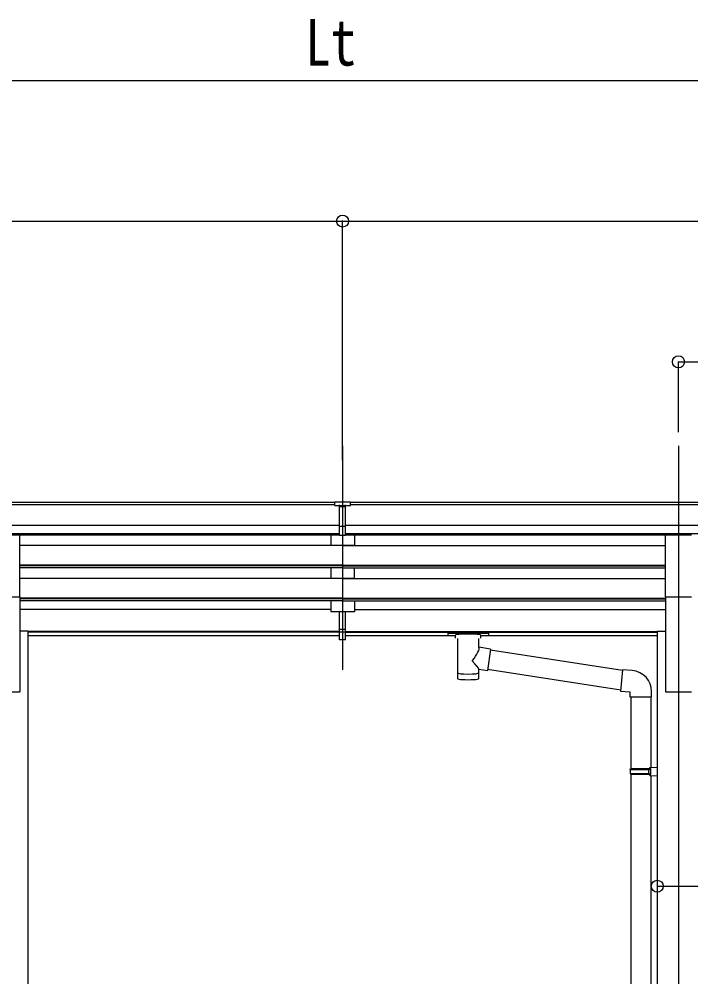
# Model space of a CAD drawing. Units: millimetres, scale not verified. Extents: x -12615 to 12615, y -8910 to 8910.
# Drawn here: x -3719 to -2287, y -3487 to -1445 of the extents above; entities that cross this region are included whole.
import ezdxf
from ezdxf.enums import TextEntityAlignment as Align

# ---------------------------------------------------------------- set-up
doc = ezdxf.new("R2010")
doc.units = ezdxf.units.MM
doc.header["$LTSCALE"] = 40
for name, color, linetype in [('0-3_YKK_12', 2, 'Continuous'), ('0-4_YKK_13', 4, 'Continuous'), ('0-5_YKK_A1', 4, 'Continuous'), ('0-6_YKK_D', 6, 'Continuous')]:
    doc.layers.add(name, color=color, linetype=linetype)
doc.styles.add('ＭＳ ゴシック', font='')
doc.styles.get('ＭＳ ゴシック').set_extended_font_data('MS Gothic')

msp = doc.modelspace()

# ---------------------------------------------------------------- linework, layer by layer
at = {"layer": '0-3_YKK_12'}
for p, q in [((-3029.46, -2354.29), (-3029.46, -2831.81)), ((-2313.46, -2354.29), (-2313.46, -2831.81)), ((-2313.46, -2785.12), (-2313.46, -5528.69))]:
    msp.add_line(p, q, dxfattribs=at)
at = {"layer": '0-4_YKK_13'}
for p, q in [((-3045.96, -2481.73), (-3045.96, -2473.88)), ((-3045.96, -2481.73), (-3035.96, -2481.73)), ((-3029.46, -2482.54), (-3035.96, -2482.15)), ((-3035.96, -2483.73), (-3022.96, -2483.73)), ((-3022.96, -2482.21), (-3029.46, -2482.52)), ((-3022.96, -2545.35), (-3022.96, -2480.08)), ((-3035.96, -2525.25), (-3029.46, -2525.41)), ((-3029.46, -2525.41), (-3022.96, -2525.25)), ((-3772.96, -2544.32), (-3717.96, -2544.32)), ((-3717.96, -2676.12), (-3717.96, -2544.32)), ((-3035.96, -2544.29), (-3029.46, -2544.69)), ((-3029.46, -2544.69), (-3022.96, -2544.29)), ((-2340.96, -2676.12), (-2340.96, -2544.32)), ((-2340.96, -2544.32), (-2285.96, -2544.32)), ((-3772.96, -2676.12), (-3717.96, -2676.12)), ((-2340.96, -2676.12), (-2285.96, -2676.12)), ((-3035.96, -2745.53), (-3035.96, -2708.05)), ((-3022.96, -2745.53), (-3022.96, -2708.05)), ((-3035.96, -2745.53), (-3022.96, -2745.53)), ((-3035.96, -2767.77), (-3035.96, -2745.53)), ((-3035.96, -2750.93), (-3022.96, -2750.93)), ((-3022.96, -2767.77), (-3022.96, -2745.53)), ((-2805.46, -2752.29), (-2805.46, -2758.05)), ((-2805.46, -2752.48), (-2805.46, -2754.03)), ((-2803.46, -2751.63), (-2720.46, -2751.63)), ((-2803.46, -2753.81), (-2720.46, -2753.81)), ((-2718.46, -2752.29), (-2718.46, -2758.05)), ((-3035.96, -2766.71), (-3029.46, -2767.11)), ((-3029.46, -2767.11), (-3022.96, -2766.71)), ((-2803.46, -2758.71), (-2788.96, -2758.71)), ((-2788.96, -2764.36), (-2788.96, -2757.81)), ((-2784.86, -2765.28), (-2784.88, -2850.72)), ((-2739.06, -2784.02), (-2739.06, -2765.28)), ((-2734.96, -2764.36), (-2734.96, -2757.81)), ((-2734.96, -2758.71), (-2720.46, -2758.71)), ((-2713.84, -2787.93), (-2739.07, -2784.02)), ((-2713.84, -2787.93), (-2720.86, -2833.19)), ((-2432.85, -2833.58), (-2714.16, -2789.94)), ((-2739.04, -2850.72), (-2739.07, -2830.05)), ((-2739.07, -2830.36), (-2720.86, -2833.19)), ((-2436.52, -2875.52), (-2720.59, -2831.45)), ((-2411.85, -2833.54), (-2432.69, -2831.72)), ((-2370.77, -2889.29), (-2370.77, -2878.37)), ((-2416.77, -2889.29), (-2370.77, -2889.29)), ((-2414.66, -2889.29), (-2414.66, -3042.76)), ((-2372.66, -2889.29), (-2372.66, -3040.2)), ((-2374.66, -3040.26), (-2358.66, -3039.79)), ((-2374.66, -3042.26), (-2374.66, -3040.26)), ((-2374.66, -3042.26), (-2372.66, -3042.26)), ((-2358.66, -3039.79), (-2358.66, -3057.73)), ((-2416.66, -3044.76), (-2415.66, -3042.76)), ((-2416.66, -3044.76), (-2372.66, -3044.76)), ((-2416.66, -3044.76), (-2416.66, -3052.76)), ((-2416.66, -3052.76), (-2372.66, -3052.76)), ((-2416.66, -3052.76), (-2415.66, -3054.76)), ((-2415.66, -3042.76), (-2372.66, -3042.76)), ((-2415.66, -3054.76), (-2372.66, -3054.76)), ((-2414.66, -3054.76), (-2414.66, -3818.64)), ((-2377.14, -3044.76), (-2377.57, -3042.76)), ((-2374.66, -3057.26), (-2374.66, -3055.26)), ((-2374.66, -3057.26), (-2358.66, -3057.73)), ((-2372.66, -3057.32), (-2372.66, -3816.08))]:
    msp.add_line(p, q, dxfattribs=at)
for points in [[(-3045.96, -2473.88), (-3027.96, -2473.73), (-3012.96, -2473.86)], [(-3022.96, -2545.35), (-3029.46, -2545.75), (-3035.96, -2545.35), (-3035.96, -2480.01)], [(-3022.96, -2481.68), (-3012.96, -2481.6), (-3012.96, -2473.86)], [(-3022.96, -2526.35), (-3026.22, -2526.43), (-3029.46, -2526.51), (-3032.7, -2526.43), (-3035.96, -2526.35)], [(-2805.46, -2752.29), (-2805.42, -2752.1), (-2805.34, -2751.96), (-2805.24, -2751.87), (-2805.14, -2751.81), (-2805.02, -2751.76), (-2804.73, -2751.7), (-2804.24, -2751.65), (-2803.7, -2751.63), (-2803.46, -2751.63)], [(-2720.46, -2751.63), (-2720.11, -2751.63), (-2719.58, -2751.66), (-2719.13, -2751.71), (-2718.83, -2751.79), (-2718.66, -2751.89), (-2718.54, -2752.02), (-2718.47, -2752.2), (-2718.46, -2752.29)], [(-3022.96, -2767.77), (-3029.46, -2768.17), (-3035.96, -2767.77)], [(-2805.46, -2758.05), (-2805.42, -2758.25), (-2805.34, -2758.38), (-2805.24, -2758.48), (-2805.14, -2758.54), (-2805.02, -2758.58), (-2804.73, -2758.64), (-2804.24, -2758.69), (-2803.7, -2758.71), (-2803.46, -2758.71)], [(-2720.46, -2758.71), (-2720.11, -2758.71), (-2719.58, -2758.68), (-2719.13, -2758.63), (-2718.83, -2758.56), (-2718.66, -2758.46), (-2718.54, -2758.32), (-2718.47, -2758.14), (-2718.46, -2758.05)], [(-2432.69, -2831.72), (-2436.7, -2877.55), (-2416.77, -2879.29), (-2416.77, -2889.29)], [(-2374.66, -3055.26), (-2372.66, -3055.26), (-2372.66, -3042.26)], [(-2377.14, -3044.76), (-2377.14, -3052.76), (-2377.57, -3054.76)]]:
    msp.add_lwpolyline(points, dxfattribs=at)
msp.add_arc((-2415.77, -2878.37), 45, 0, 85, dxfattribs=at)
for centre, major_axis, ratio, start_param, end_param in [((-3004.89, -2484.04), (24.57, -1.51), 0.121868, 3.1422238, 3.1491027), ((-2803.46, -2754.03), (2, 0), 0.109601, 1.5707963, 3.1415927), ((-2761.96, -2757.81), (27, 0), 0.070066, 6.2831853, 9.424778), ((-2720.46, -2754.03), (2, 0), 0.109601, 0, 1.5707963), ((-2750.96, -2761.79), (16, 0), 0.361356, 6.2636979, 6.2831853), ((-2761.97, -2810.56), (-22.81, -26.62), 0.234429, 1.6855472, 3.1268519), ((-2759.41, -2807.92), (20.32, -22.25), 0.045535, 0.0389954, 1.3075346), ((-2761.96, -2838.28), (22.91, 0), 0.122865, 3.1415927, 6.2831853), ((-2761.96, -2850.72), (22.92, 0), 0.101955, 3.1415499, 6.2833984)]:
    msp.add_ellipse(centre, major_axis=major_axis, ratio=ratio, start_param=start_param, end_param=end_param, dxfattribs=at)
at = {"layer": '0-5_YKK_A1'}
for p, q in [((-3045.96, -2475.3), (-5886.96, -2475.3)), ((-3045.96, -2480.51), (-5886.96, -2480.51)), ((-3022.96, -2480.51), (-3022.96, -2480.51)), ((-171.96, -2475.3), (-3012.96, -2475.3)), ((-171.96, -2480.51), (-3012.96, -2480.51)), ((-3035.96, -2524.04), (-5886.96, -2524.04)), ((-171.96, -2524.04), (-3022.96, -2524.04)), ((-3035.96, -2541.9), (-5886.96, -2541.9)), ((-3035.96, -2545.14), (-3717.96, -2545.14)), ((-3054.46, -2545.24), (-3054.46, -2567.11)), ((-171.96, -2541.9), (-3022.96, -2541.9)), ((-2340.96, -2545.14), (-3022.96, -2545.14)), ((-3004.46, -2545.24), (-3004.46, -2567.11)), ((-3029.46, -2567.21), (-3717.96, -2567.21)), ((-3004.46, -2567.11), (-3054.46, -2567.11)), ((-3029.46, -2567.21), (-2340.96, -2567.21)), ((-3029.46, -2609.09), (-3717.96, -2609.09)), ((-3029.46, -2610.58), (-3717.96, -2610.58)), ((-3029.46, -2609.09), (-2340.96, -2609.09)), ((-3029.46, -2610.58), (-2340.96, -2610.58)), ((-3029.46, -2614.9), (-3717.96, -2614.9)), ((-3054.46, -2614.9), (-3054.46, -2637.21)), ((-3029.46, -2614.9), (-2340.96, -2614.9)), ((-3004.46, -2637.21), (-3004.46, -2614.9)), ((-3029.46, -2637.31), (-3717.96, -2637.31)), ((-3004.46, -2637.21), (-3054.46, -2637.21)), ((-3029.46, -2637.31), (-2340.96, -2637.31)), ((-3717.96, -2676.12), (-3717.96, -2878.69)), ((-3029.46, -2679.19), (-3717.96, -2679.19)), ((-3029.46, -2680.69), (-3717.96, -2680.69)), ((-3029.46, -2685), (-3717.96, -2685)), ((-3054.46, -2685), (-3054.46, -2708.05)), ((-3029.46, -2679.19), (-2340.96, -2679.19)), ((-3029.46, -2680.69), (-2340.96, -2680.69)), ((-3029.46, -2685), (-2340.96, -2685)), ((-3004.46, -2685), (-3004.46, -2708.05)), ((-2340.96, -2676.12), (-2340.96, -2878.69)), ((-3054.46, -2703.1), (-3717.96, -2703.1)), ((-3004.46, -2708.05), (-3054.46, -2708.05)), ((-3004.46, -2703.1), (-2340.96, -2703.1)), ((-3700.26, -2749.69), (-3717.96, -2749.69)), ((-3700.26, -2749.69), (-3700.26, -4653.69)), ((-3035.96, -2750.12), (-3700.26, -2750.12)), ((-3035.96, -2751.52), (-3700.26, -2751.52)), ((-3022.96, -2750.12), (-2358.66, -2750.12)), ((-3022.96, -2751.52), (-2358.66, -2751.52)), ((-2358.66, -2749.69), (-2358.66, -4653.69)), ((-2358.66, -2749.69), (-2340.96, -2749.69)), ((-3035.96, -2759.2), (-3700.26, -2759.2)), ((-2788.96, -2759.2), (-3022.96, -2759.2)), ((-2358.66, -2759.2), (-2734.96, -2759.2)), ((-3772.96, -2878.69), (-3717.96, -2878.69)), ((-2340.96, -2878.69), (-2285.96, -2878.69))]:
    msp.add_line(p, q, dxfattribs=at)
at = {"layer": '0-6_YKK_D'}
for p, q in [((-5800.96, -1575.3), (-257.96, -1575.3)), ((-5893.46, -1875.3), (-3029.46, -1875.3)), ((-3029.46, -2384.87), (-3029.46, -1874.3)), ((-3029.46, -2384.87), (-3029.46, -1874.3)), ((-3029.46, -1875.3), (-165.46, -1875.3)), ((-2313.46, -2325.4), (-2313.46, -2174.3)), ((-2313.46, -2175.3), (-1597.46, -2175.3))]:
    msp.add_line(p, q, dxfattribs=at)
msp.add_lwpolyline([(-2358.66, -3293.39), (-2268.26, -3293.39), (-2054.86, -3293.39)], dxfattribs=at)
for centre in [(-3029.46, -1875.3), (-3029.46, -1875.3), (-2313.46, -2175.3), (-2358.66, -3293.39)]:
    msp.add_circle(centre, 12.75, dxfattribs=at)

# ---------------------------------------------------------------- texts
at = {"layer": '0-6_YKK_D', "style": 'ＭＳ ゴシック', "width": 0.8}
msp.add_text('Lt', height=98.97, dxfattribs=at).set_placement((-3108.66, -1573.3), align=Align.BOTTOM_LEFT)

doc.saveas('drawing.dxf')
